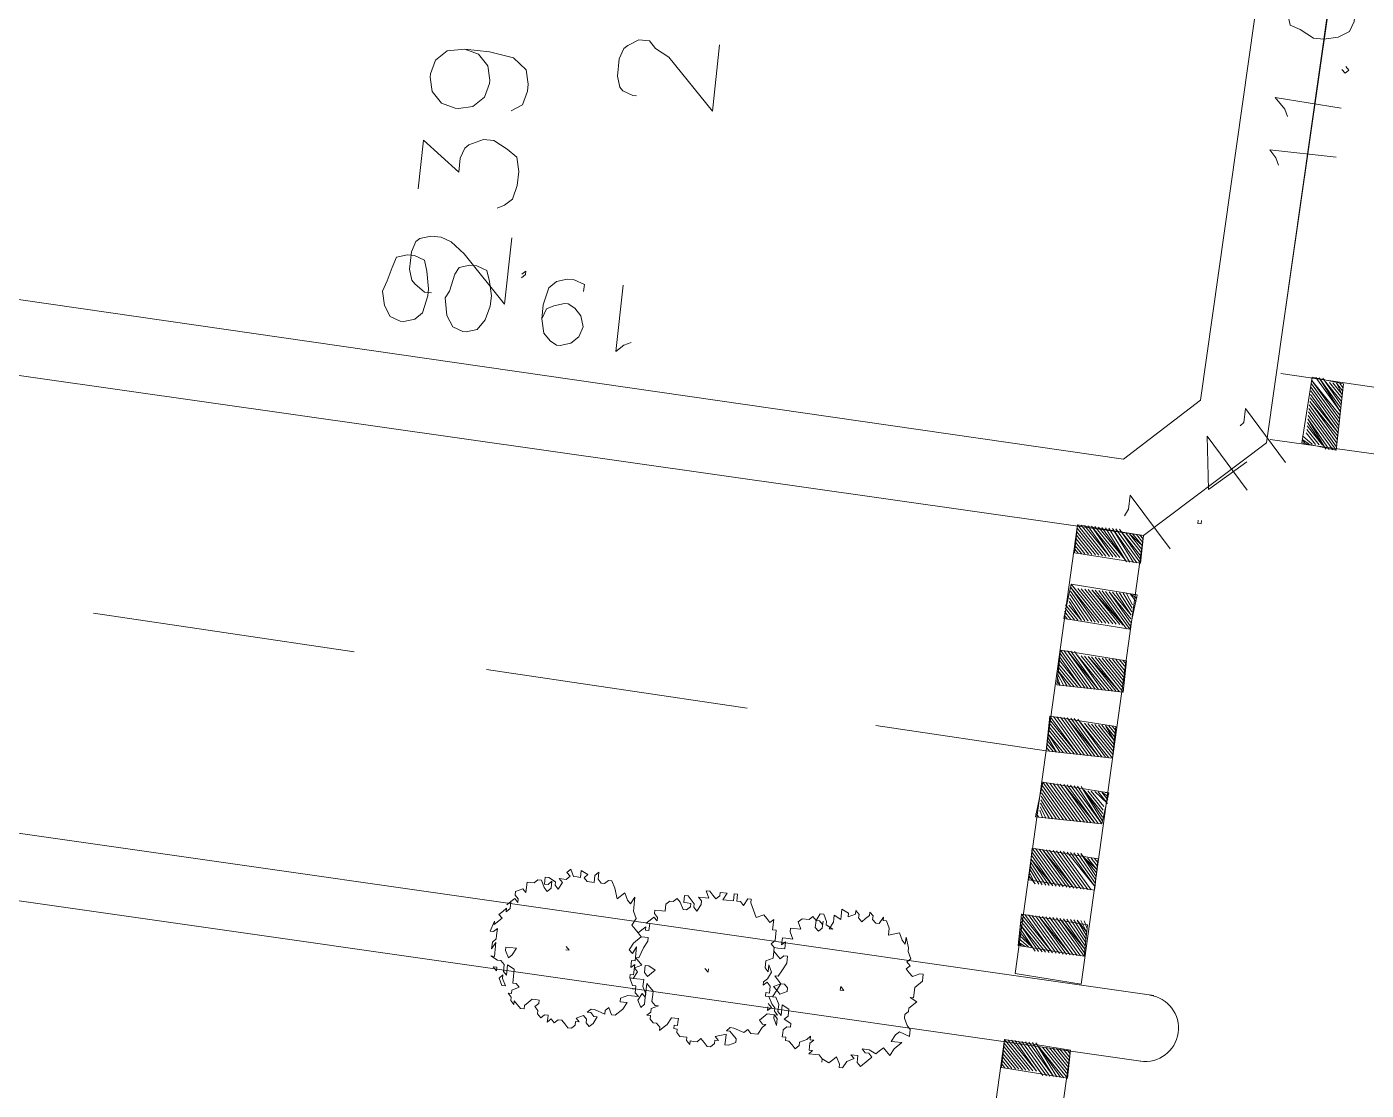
# Model space of a CAD drawing. Header units: metres. Extents: x -977055 to 805873, y -1033982 to 242021.
# Drawn here: x 2616.5 to 2636.78, y 947.31 to 963.42 of the extents above; entities that cross this region are included whole.
import ezdxf

# ---------------------------------------------------------------- set-up
doc = ezdxf.new("R2010")
doc.units = ezdxf.units.M
for name, color, linetype in [('PDF_acera', 7, 'Continuous'), ('PDF_areas por lote', 7, 'Continuous'), ('PDF_COTAS', 7, 'Continuous'), ('PDF_COTAS CONJUNTO', 7, 'Continuous'), ('PDF_linea de centro', 7, 'Continuous'), ('PDF_LOTES', 7, 'Continuous'), ('PDF_No. lotes', 7, 'Continuous'), ('PDF_PASO DE CEBRA', 7, 'Continuous'), ('PDF_PLANTAS', 7, 'Continuous')]:
    doc.layers.add(name, color=color, linetype=linetype)

# ---------------------------------------------------------------- blocks, each defined once
blk = doc.blocks.new('CALLE')
at = {"layer": 'PDF_acera', "lineweight": 9}
blk.add_lwpolyline([(10.499328, -142.926336), (22.522752, -174.551328), (21.464352, -176.033088), (-60.836832, -173.238912), (-62.106912, -171.88416), (-61.048512, -140.7672), (-59.69376, -139.49712), (8.975232, -141.8256)], close=True, dxfattribs=at)
for points in [[(-67.271904, -139.624128), (-68.414976, -172.561536)], [(-67.610592, -172.603872), (-66.46752, -139.666464)]]:
    blk.add_lwpolyline(points, dxfattribs=at)
blk.add_arc((-68.012784, -172.540368), 0.402192, 178.0499567, 358.0499213, dxfattribs=at)
at = {"layer": 'PDF_areas por lote', "lineweight": 9}
for points in [[(-60.11712, -163.035936), (-60.11712, -162.951264), (-60.032448, -162.824256), (-59.990112, -162.78192), (-59.863104, -162.739584), (-59.651424, -162.739584), (-59.524416, -162.78192), (-59.48208, -162.824256), (-59.439744, -162.951264), (-59.439744, -163.078272), (-59.48208, -163.20528), (-59.609088, -163.374624), (-60.159456, -163.924992), (-59.355072, -163.924992)], [(-58.889376, -162.739584), (-58.296672, -162.739584), (-58.63536, -163.20528), (-58.466016, -163.20528), (-58.339008, -163.247616), (-58.296672, -163.289952), (-58.212, -163.459296), (-58.212, -163.586304), (-58.296672, -163.755648), (-58.381344, -163.882656), (-58.550688, -163.924992), (-58.720032, -163.924992), (-58.889376, -163.882656), (-58.974048, -163.797984), (-59.016384, -163.713312)], [(-57.1536, -163.120608), (-57.195936, -163.289952), (-57.322944, -163.41696), (-57.492288, -163.459296), (-57.534624, -163.459296), (-57.703968, -163.41696), (-57.830976, -163.289952), (-57.873312, -163.120608), (-57.873312, -163.078272), (-57.830976, -162.908928), (-57.703968, -162.78192), (-57.534624, -162.739584), (-57.492288, -162.739584), (-57.322944, -162.78192), (-57.195936, -162.908928), (-57.1536, -163.120608), (-57.1536, -163.41696), (-57.195936, -163.713312), (-57.322944, -163.882656), (-57.492288, -163.924992), (-57.57696, -163.924992), (-57.746304, -163.882656), (-57.830976, -163.755648)]]:
    blk.add_lwpolyline(points, dxfattribs=at)
at = {"layer": 'PDF_COTAS', "lineweight": 9}
for points in [[(-60.498144, -162.739584), (-60.455808, -162.866592), (-60.371136, -162.951264), (-60.159456, -162.9936), (-60.074784, -162.9936), (-59.863104, -162.951264), (-59.736096, -162.908928), (-59.69376, -162.78192), (-59.69376, -162.697248), (-59.736096, -162.57024), (-59.863104, -162.527904), (-60.032448, -162.485568), (-60.159456, -162.443232), (-60.3288, -162.485568), (-60.455808, -162.57024), (-60.498144, -162.697248)], [(-60.54048, -163.501632), (-60.498144, -163.62864), (-60.371136, -163.713312), (-60.201792, -163.755648), (-60.074784, -163.755648), (-59.90544, -163.713312), (-59.778432, -163.670976), (-59.736096, -163.543968), (-59.736096, -163.459296), (-59.778432, -163.332288), (-59.863104, -163.289952), (-60.074784, -163.247616), (-60.159456, -163.20528), (-60.371136, -163.247616), (-60.498144, -163.332288), (-60.54048, -163.459296)], [(-55.67184, -172.94256), (-55.798848, -172.984896), (-55.841184, -173.111904), (-55.925856, -173.281248), (-55.925856, -173.408256), (-55.88352, -173.5776), (-55.798848, -173.704608), (-55.67184, -173.746944), (-55.629504, -173.746944), (-55.502496, -173.704608), (-55.417824, -173.619936), (-55.375488, -173.408256), (-55.375488, -173.281248), (-55.417824, -173.111904), (-55.46016, -172.984896), (-55.587168, -172.94256)]]:
    blk.add_lwpolyline(points, close=True, dxfattribs=at)
for points in [[(-59.820768, -164.094336), (-59.778432, -164.136672), (-59.736096, -164.136672), (-59.778432, -164.094336)], [(-60.286464, -164.390688), (-60.159456, -164.433024), (-60.11712, -164.517696), (-60.074784, -164.644704), (-60.074784, -164.68704), (-60.11712, -164.771712), (-60.201792, -164.856384), (-60.3288, -164.89872), (-60.455808, -164.856384), (-60.54048, -164.771712), (-60.582816, -164.644704), (-60.582816, -164.602368), (-60.54048, -164.517696), (-60.455808, -164.433024), (-60.286464, -164.390688), (-60.11712, -164.390688), (-59.90544, -164.433024), (-59.820768, -164.517696), (-59.778432, -164.644704), (-59.778432, -164.729376), (-59.820768, -164.856384), (-59.90544, -164.856384)], [(-60.455808, -165.491424), (-60.498144, -165.406752), (-60.582816, -165.32208), (-59.778432, -165.32208)], [(-61.895232, -171.630144), (-61.81056, -171.67248), (-61.641216, -171.67248), (-62.23392, -172.222848)], [(-61.852896, -172.5192), (-61.895232, -172.5192), (-61.895232, -172.561536), (-61.852896, -172.561536)], [(-61.429536, -173.069568), (-60.836832, -172.5192), (-61.471872, -172.603872), (-61.090848, -173.027232)], [(-60.667488, -172.900224), (-60.625152, -172.94256), (-60.455808, -172.94256), (-61.048512, -173.492928)], [(-57.492288, -173.027232), (-57.407616, -172.984896), (-57.322944, -172.900224), (-57.322944, -173.704608)], [(-56.899584, -173.069568), (-56.814912, -173.027232), (-56.687904, -172.900224), (-56.73024, -173.704608)], [(-56.264544, -173.662272), (-56.30688, -173.704608), (-56.264544, -173.746944), (-56.222208, -173.704608)]]:
    blk.add_lwpolyline(points, dxfattribs=at)
at = {"layer": 'PDF_COTAS CONJUNTO', "lineweight": 9}
blk.add_lwpolyline([(-59.609088, -173.281248), (-42.844032, -173.873952)], dxfattribs=at)
at = {"layer": 'PDF_linea de centro', "lineweight": 9}
for points in [[(-64.520064, -162.57024), (-64.393056, -159.39504)], [(-64.689408, -167.354208), (-64.5624, -164.179008)], [(-64.816416, -170.995104), (-64.731744, -168.92064)]]:
    blk.add_lwpolyline(points, dxfattribs=at)
at = {"layer": 'PDF_LOTES', "lineweight": 20}
blk.add_lwpolyline([(-60.413472, -172.392192), (-51.64992, -172.688544), (-51.099552, -156.685536), (-60.667488, -156.346848), (-61.217856, -171.545472)], close=True, dxfattribs=at)
at = {"layer": 'PDF_No. lotes', "lineweight": 20}
blk.add_lwpolyline([(-57.492288, -165.237408), (-57.492288, -165.195072), (-57.449952, -165.068064), (-57.407616, -165.025728), (-57.280608, -164.983392), (-57.068928, -164.983392), (-56.94192, -165.025728), (-56.899584, -165.068064), (-56.814912, -165.195072), (-56.814912, -165.32208), (-56.899584, -165.406752), (-56.984256, -165.576096), (-57.57696, -166.1688), (-56.772576, -166.1688)], dxfattribs=at)
at = {"layer": 'PDF_PASO DE CEBRA', "lineweight": 9}
for points in [[(-73.833984, -171.503136), (-68.37264, -171.67248), (-68.330304, -170.868096), (-73.791648, -170.698752), (-73.833984, -171.503136), (-73.791648, -170.698752)], [(-68.668992, -170.868096), (-68.668992, -170.868096)], [(-68.668992, -170.910432), (-68.626656, -170.868096)], [(-68.668992, -170.952768), (-68.58432, -170.868096)], [(-68.668992, -170.995104), (-68.541984, -170.868096)], [(-68.668992, -171.03744), (-68.499648, -170.868096), (-68.668992, -171.03744)], [(-68.668992, -171.079776), (-68.457312, -170.868096)], [(-68.668992, -171.122112), (-68.414976, -170.868096)], [(-68.668992, -171.164448), (-68.37264, -170.868096)], [(-68.668992, -171.206784), (-68.330304, -170.868096)], [(-68.668992, -171.333792), (-68.330304, -171.03744), (-68.711328, -171.376128)], [(-68.668992, -171.24912), (-68.330304, -170.910432)], [(-68.330304, -170.952768), (-68.668992, -171.291456), (-68.330304, -170.995104)], [(-67.568256, -171.714816), (-62.106912, -171.88416), (-62.064576, -171.079776), (-67.52592, -170.910432), (-67.568256, -171.714816), (-67.52592, -170.910432)], [(-67.229568, -171.122112), (-66.975552, -170.910432)], [(-67.229568, -171.164448), (-66.933216, -170.910432), (-67.229568, -171.206784)], [(-67.229568, -171.24912), (-66.89088, -170.910432)], [(-67.229568, -171.291456), (-66.848544, -170.910432)], [(-66.806208, -170.910432), (-67.229568, -171.333792), (-66.806208, -170.952768)], [(-67.229568, -171.376128), (-66.806208, -170.995104)], [(-67.229568, -171.418464), (-66.806208, -171.03744)], [(-67.187232, -170.910432), (-67.187232, -170.910432)], [(-67.187232, -170.952768), (-67.144896, -170.910432), (-67.187232, -170.995104)], [(-67.187232, -171.03744), (-67.10256, -170.910432)], [(-67.060224, -170.910432), (-67.187232, -171.079776), (-67.017888, -170.910432)], [(-66.340512, -170.952768), (-66.425184, -171.03744), (-66.298176, -170.952768)], [(-66.425184, -171.079776), (-66.25584, -170.952768)], [(-66.425184, -171.122112), (-66.213504, -170.952768)], [(-66.425184, -171.164448), (-66.171168, -170.952768)], [(-66.425184, -171.206784), (-66.128832, -170.952768), (-66.425184, -171.24912), (-66.086496, -170.952768)], [(-66.425184, -171.291456), (-66.04416, -170.952768)], [(-66.425184, -171.333792), (-66.001824, -170.952768)], [(-66.425184, -171.376128), (-66.001824, -170.995104)], [(-66.425184, -171.418464), (-66.001824, -171.03744)], [(-66.382848, -170.952768), (-66.382848, -170.995104)], [(-65.6208, -170.952768), (-65.6208, -170.952768)], [(-65.6208, -170.995104), (-65.578464, -170.952768)], [(-65.6208, -171.03744), (-65.536128, -170.995104)], [(-65.6208, -171.079776), (-65.493792, -170.995104)], [(-65.6208, -171.122112), (-65.451456, -170.995104)], [(-65.6208, -171.164448), (-65.40912, -170.995104)], [(-65.6208, -171.206784), (-65.366784, -170.995104), (-65.6208, -171.206784)], [(-65.6208, -171.24912), (-65.324448, -170.995104)], [(-65.6208, -171.291456), (-65.282112, -170.995104)], [(-65.6208, -171.333792), (-65.239776, -170.995104)], [(-65.6208, -171.376128), (-65.19744, -170.995104)], [(-65.6208, -171.418464), (-65.19744, -171.03744), (-65.6208, -171.418464)], [(-64.816416, -170.995104), (-64.816416, -170.995104)], [(-64.816416, -171.03744), (-64.77408, -170.995104)], [(-64.816416, -171.079776), (-64.731744, -170.995104)], [(-64.689408, -170.995104), (-64.816416, -171.122112), (-64.647072, -170.995104)], [(-64.816416, -171.164448), (-64.604736, -170.995104), (-64.816416, -171.206784)], [(-64.816416, -171.24912), (-64.5624, -170.995104)], [(-64.816416, -171.291456), (-64.520064, -170.995104)], [(-64.816416, -171.333792), (-64.477728, -170.995104)], [(-64.435392, -170.995104), (-64.816416, -171.376128), (-64.393056, -170.995104)], [(-64.816416, -171.418464), (-64.393056, -171.03744)], [(-64.012032, -171.03744), (-64.012032, -171.03744)], [(-63.969696, -171.03744), (-64.012032, -171.079776), (-63.92736, -171.03744)], [(-64.012032, -171.122112), (-63.885024, -171.03744)], [(-64.012032, -171.164448), (-63.842688, -171.03744), (-64.012032, -171.206784)], [(-64.012032, -171.24912), (-63.800352, -171.03744)], [(-64.012032, -171.291456), (-63.758016, -171.03744)], [(-63.71568, -171.03744), (-64.012032, -171.333792), (-63.673344, -171.03744)], [(-64.012032, -171.376128), (-63.631008, -171.03744)], [(-64.012032, -171.418464), (-63.588672, -171.03744)], [(-63.207648, -171.03744), (-63.207648, -171.03744)], [(-63.207648, -171.079776), (-63.165312, -171.03744)], [(-63.207648, -171.122112), (-63.122976, -171.03744)], [(-63.207648, -171.164448), (-63.08064, -171.03744)], [(-63.207648, -171.206784), (-63.038304, -171.03744)], [(-68.711328, -171.418464), (-68.330304, -171.079776)], [(-68.711328, -171.4608), (-68.330304, -171.122112)], [(-68.330304, -171.164448), (-68.711328, -171.503136), (-68.330304, -171.206784)], [(-67.229568, -171.4608), (-66.806208, -171.079776)], [(-67.229568, -171.503136), (-66.806208, -171.122112), (-67.229568, -171.545472), (-66.806208, -171.164448)], [(-67.229568, -171.587808), (-66.806208, -171.206784)], [(-66.425184, -171.4608), (-66.001824, -171.079776), (-66.425184, -171.503136), (-66.001824, -171.122112)], [(-66.425184, -171.545472), (-66.001824, -171.164448)], [(-66.425184, -171.587808), (-66.001824, -171.206784)], [(-65.6208, -171.4608), (-65.19744, -171.079776)], [(-65.6208, -171.503136), (-65.19744, -171.122112)], [(-65.6208, -171.545472), (-65.19744, -171.164448)], [(-65.6208, -171.587808), (-65.19744, -171.206784)], [(-64.816416, -171.4608), (-64.393056, -171.079776)], [(-64.816416, -171.503136), (-64.393056, -171.122112)], [(-64.816416, -171.545472), (-64.393056, -171.164448)], [(-64.816416, -171.587808), (-64.393056, -171.206784), (-64.816416, -171.630144), (-64.393056, -171.24912)], [(-64.012032, -171.4608), (-63.588672, -171.079776)], [(-64.012032, -171.503136), (-63.588672, -171.122112), (-64.012032, -171.545472), (-63.588672, -171.164448)], [(-64.012032, -171.587808), (-63.588672, -171.206784)], [(-63.038304, -171.079776), (-63.207648, -171.24912), (-62.995968, -171.079776)], [(-63.207648, -171.291456), (-62.953632, -171.079776)], [(-63.207648, -171.333792), (-62.911296, -171.079776)], [(-63.207648, -171.376128), (-62.86896, -171.079776)], [(-63.207648, -171.418464), (-62.826624, -171.079776), (-63.207648, -171.4608)], [(-62.784288, -171.079776), (-63.207648, -171.503136), (-62.826624, -171.122112)], [(-63.207648, -171.545472), (-62.826624, -171.164448)], [(-63.207648, -171.587808), (-62.826624, -171.206784)], [(-62.403264, -171.079776), (-62.403264, -171.079776)], [(-62.403264, -171.122112), (-62.360928, -171.079776)], [(-62.403264, -171.164448), (-62.318592, -171.079776)], [(-62.403264, -171.206784), (-62.276256, -171.079776)], [(-62.403264, -171.24912), (-62.23392, -171.079776), (-62.403264, -171.24912)], [(-62.403264, -171.291456), (-62.191584, -171.079776)], [(-62.403264, -171.333792), (-62.149248, -171.079776)], [(-62.403264, -171.376128), (-62.106912, -171.079776)], [(-62.403264, -171.418464), (-62.064576, -171.079776)], [(-62.403264, -171.4608), (-62.064576, -171.122112)], [(-62.064576, -171.164448), (-62.403264, -171.503136), (-62.064576, -171.206784)], [(-68.711328, -171.545472), (-68.330304, -171.24912), (-68.711328, -171.587808)], [(-68.711328, -171.630144), (-68.37264, -171.291456)], [(-68.711328, -171.67248), (-68.37264, -171.333792)], [(-68.668992, -171.67248), (-68.37264, -171.376128)], [(-67.229568, -171.630144), (-66.806208, -171.24912)], [(-67.229568, -171.67248), (-66.806208, -171.291456)], [(-67.229568, -171.714816), (-66.806208, -171.333792)], [(-67.187232, -171.714816), (-66.806208, -171.376128), (-67.144896, -171.714816), (-66.806208, -171.418464)], [(-66.425184, -171.630144), (-66.001824, -171.24912)], [(-66.425184, -171.67248), (-66.001824, -171.291456)], [(-66.425184, -171.714816), (-66.001824, -171.333792), (-66.425184, -171.714816)], [(-66.001824, -171.376128), (-66.382848, -171.757152), (-66.001824, -171.418464)], [(-65.6208, -171.630144), (-65.19744, -171.24912), (-65.6208, -171.67248), (-65.19744, -171.291456)], [(-65.6208, -171.714816), (-65.19744, -171.333792)], [(-65.19744, -171.376128), (-65.6208, -171.757152), (-65.19744, -171.418464)], [(-64.816416, -171.67248), (-64.393056, -171.291456)], [(-64.816416, -171.714816), (-64.393056, -171.333792)], [(-64.816416, -171.757152), (-64.435392, -171.376128)], [(-64.012032, -171.630144), (-63.631008, -171.24912)], [(-64.012032, -171.67248), (-63.631008, -171.291456)], [(-64.012032, -171.714816), (-63.631008, -171.333792)], [(-64.012032, -171.757152), (-63.631008, -171.376128), (-64.012032, -171.799488), (-63.631008, -171.418464)], [(-63.207648, -171.630144), (-62.826624, -171.24912)], [(-63.207648, -171.67248), (-62.826624, -171.291456)], [(-63.207648, -171.714816), (-62.826624, -171.333792), (-63.207648, -171.757152), (-62.826624, -171.376128)], [(-62.064576, -171.376128), (-62.4456, -171.714816), (-62.064576, -171.418464)], [(-62.403264, -171.545472), (-62.064576, -171.24912), (-62.403264, -171.587808)], [(-62.403264, -171.630144), (-62.064576, -171.291456)], [(-62.403264, -171.67248), (-62.064576, -171.333792)], [(-68.626656, -171.67248), (-68.37264, -171.418464)], [(-68.58432, -171.67248), (-68.37264, -171.4608)], [(-68.541984, -171.67248), (-68.37264, -171.503136), (-68.541984, -171.67248)], [(-68.499648, -171.67248), (-68.37264, -171.545472)], [(-67.10256, -171.714816), (-66.806208, -171.4608)], [(-67.060224, -171.714816), (-66.806208, -171.503136)], [(-67.017888, -171.714816), (-66.806208, -171.545472)], [(-66.340512, -171.757152), (-66.001824, -171.4608)], [(-66.298176, -171.757152), (-66.001824, -171.503136)], [(-66.25584, -171.757152), (-66.001824, -171.545472), (-66.213504, -171.757152)], [(-65.578464, -171.757152), (-65.19744, -171.4608)], [(-65.536128, -171.757152), (-65.239776, -171.503136), (-65.493792, -171.757152)], [(-65.451456, -171.757152), (-65.239776, -171.545472)], [(-64.816416, -171.799488), (-64.435392, -171.418464), (-64.816416, -171.799488)], [(-64.77408, -171.799488), (-64.435392, -171.4608)], [(-64.731744, -171.799488), (-64.435392, -171.503136)], [(-64.689408, -171.799488), (-64.435392, -171.545472)], [(-64.012032, -171.841824), (-63.631008, -171.4608)], [(-63.969696, -171.841824), (-63.631008, -171.503136)], [(-63.92736, -171.841824), (-63.631008, -171.545472)], [(-63.249984, -171.799488), (-62.826624, -171.418464)], [(-63.249984, -171.841824), (-62.826624, -171.4608)], [(-63.207648, -171.841824), (-62.826624, -171.503136)], [(-63.165312, -171.841824), (-62.826624, -171.545472), (-63.122976, -171.841824)], [(-62.4456, -171.757152), (-62.064576, -171.4608)], [(-62.4456, -171.799488), (-62.064576, -171.503136), (-62.4456, -171.841824)], [(-62.4456, -171.88416), (-62.064576, -171.545472)], [(-68.457312, -171.67248), (-68.37264, -171.587808)], [(-68.414976, -171.67248), (-68.37264, -171.630144)], [(-68.37264, -171.67248), (-68.37264, -171.67248)], [(-66.975552, -171.714816), (-66.806208, -171.587808), (-66.933216, -171.714816), (-66.806208, -171.630144)], [(-66.89088, -171.714816), (-66.806208, -171.67248)], [(-66.04416, -171.587808), (-66.171168, -171.757152), (-66.04416, -171.630144)], [(-66.128832, -171.757152), (-66.04416, -171.67248)], [(-65.40912, -171.757152), (-65.239776, -171.587808)], [(-65.239776, -171.630144), (-65.366784, -171.799488), (-65.239776, -171.67248)], [(-64.647072, -171.799488), (-64.435392, -171.587808)], [(-64.435392, -171.630144), (-64.604736, -171.799488), (-64.435392, -171.67248), (-64.5624, -171.799488)], [(-63.885024, -171.841824), (-63.631008, -171.587808)], [(-63.842688, -171.841824), (-63.631008, -171.630144), (-63.842688, -171.841824)], [(-63.800352, -171.841824), (-63.631008, -171.67248)], [(-62.826624, -171.587808), (-63.08064, -171.841824), (-62.826624, -171.630144)], [(-63.038304, -171.841824), (-62.826624, -171.67248)], [(-62.403264, -171.88416), (-62.064576, -171.587808)], [(-62.360928, -171.88416), (-62.106912, -171.630144)], [(-62.318592, -171.88416), (-62.106912, -171.67248)], [(-66.848544, -171.714816), (-66.848544, -171.714816)], [(-66.086496, -171.757152), (-66.04416, -171.714816)], [(-66.04416, -171.757152), (-66.04416, -171.757152)], [(-65.324448, -171.799488), (-65.239776, -171.714816), (-65.282112, -171.799488)], [(-65.239776, -171.799488), (-65.239776, -171.757152)], [(-64.520064, -171.799488), (-64.435392, -171.714816)], [(-64.477728, -171.799488), (-64.435392, -171.757152)], [(-64.435392, -171.799488), (-64.435392, -171.799488)], [(-63.758016, -171.841824), (-63.631008, -171.714816)], [(-63.71568, -171.841824), (-63.631008, -171.757152)], [(-63.673344, -171.841824), (-63.631008, -171.799488)], [(-63.631008, -171.841824), (-63.631008, -171.841824)], [(-62.995968, -171.841824), (-62.826624, -171.714816)], [(-62.953632, -171.841824), (-62.826624, -171.757152)], [(-62.911296, -171.88416), (-62.826624, -171.799488), (-62.86896, -171.88416)], [(-62.826624, -171.88416), (-62.826624, -171.841824)], [(-62.276256, -171.88416), (-62.106912, -171.714816), (-62.23392, -171.88416), (-62.106912, -171.757152)], [(-62.191584, -171.88416), (-62.106912, -171.799488)], [(-62.149248, -171.88416), (-62.106912, -171.841824)], [(-62.106912, -171.88416), (-62.106912, -171.88416)], [(-60.96384, -178.8696), (-60.794496, -173.281248)], [(-60.201792, -178.911936), (-59.990112, -173.323584)], [(-60.836832, -173.958624), (-60.498144, -173.704608), (-60.836832, -174.00096)], [(-60.836832, -174.043296), (-60.455808, -173.704608)], [(-60.836832, -174.085632), (-60.413472, -173.704608)], [(-60.794496, -173.662272), (-60.794496, -173.662272)], [(-60.794496, -173.704608), (-60.75216, -173.662272), (-60.794496, -173.746944)], [(-60.794496, -173.78928), (-60.709824, -173.662272)], [(-60.794496, -173.831616), (-60.667488, -173.704608)], [(-60.794496, -173.873952), (-60.625152, -173.704608)], [(-60.582816, -173.704608), (-60.794496, -173.916288), (-60.54048, -173.704608)], [(-60.794496, -174.085632), (-60.371136, -173.704608)], [(-60.75216, -174.085632), (-60.3288, -173.704608)], [(-60.709824, -174.085632), (-60.286464, -173.704608), (-60.667488, -174.085632)], [(-60.244128, -173.704608), (-60.625152, -174.085632), (-60.201792, -173.704608)], [(-60.582816, -174.085632), (-60.159456, -173.704608)], [(-60.54048, -174.085632), (-60.11712, -173.704608)], [(-60.498144, -174.085632), (-60.074784, -173.704608)], [(-60.455808, -174.085632), (-60.032448, -173.704608), (-60.413472, -174.085632)], [(-59.990112, -173.746944), (-60.371136, -174.085632), (-59.990112, -173.78928), (-60.3288, -174.085632)], [(-60.286464, -174.085632), (-59.990112, -173.831616)], [(-60.244128, -174.085632), (-60.032448, -173.873952)], [(-60.201792, -174.085632), (-60.032448, -173.916288)], [(-60.032448, -173.958624), (-60.159456, -174.085632), (-60.032448, -174.00096), (-60.11712, -174.085632)], [(-60.074784, -174.085632), (-60.032448, -174.043296)], [(-60.032448, -174.085632), (-60.032448, -174.085632)]]:
    blk.add_lwpolyline(points, dxfattribs=at)
for points in [[(-68.668992, -170.868096), (-68.330304, -170.868096), (-68.37264, -171.67248), (-68.711328, -171.67248)], [(-67.187232, -170.910432), (-66.806208, -170.910432), (-66.848544, -171.714816), (-67.229568, -171.714816)], [(-66.382848, -170.952768), (-66.001824, -170.952768), (-66.04416, -171.757152), (-66.425184, -171.757152)], [(-65.6208, -170.952768), (-65.19744, -170.995104), (-65.239776, -171.799488), (-65.6208, -171.757152)], [(-64.816416, -170.995104), (-64.393056, -170.995104), (-64.435392, -171.799488), (-64.816416, -171.799488)], [(-64.012032, -171.03744), (-63.588672, -171.03744), (-63.631008, -171.841824), (-64.012032, -171.841824)], [(-63.207648, -171.03744), (-62.784288, -171.079776), (-62.826624, -171.88416), (-63.249984, -171.841824)], [(-62.403264, -171.079776), (-62.064576, -171.079776), (-62.106912, -171.88416), (-62.4456, -171.88416)], [(-60.836832, -174.085632), (-60.032448, -174.085632), (-59.990112, -173.704608), (-60.794496, -173.662272)]]:
    blk.add_lwpolyline(points, close=True, dxfattribs=at)
at = {"layer": 'PDF_PLANTAS', "lineweight": 9}
for points in [[(-66.89088, -165.787776), (-66.848544, -165.787776), (-66.89088, -165.74544), (-66.975552, -165.74544), (-66.975552, -165.660768), (-66.933216, -165.618432), (-66.89088, -165.660768), (-66.848544, -165.576096), (-66.933216, -165.576096), (-66.933216, -165.53376), (-66.933216, -165.491424), (-66.848544, -165.449088), (-66.89088, -165.406752), (-66.933216, -165.449088), (-66.975552, -165.406752), (-66.975552, -165.32208), (-67.017888, -165.364416), (-67.10256, -165.32208), (-67.060224, -165.279744), (-67.017888, -165.279744), (-66.975552, -165.195072), (-66.975552, -165.152736), (-67.017888, -165.152736), (-67.060224, -165.152736), (-67.060224, -165.195072), (-67.017888, -165.237408), (-67.10256, -165.237408), (-67.144896, -165.195072), (-67.10256, -165.152736), (-67.017888, -165.1104), (-67.017888, -165.068064), (-67.060224, -165.025728), (-67.060224, -164.983392), (-67.060224, -164.941056), (-67.187232, -164.941056), (-67.144896, -164.89872), (-67.187232, -164.814048), (-67.229568, -164.814048), (-67.271904, -164.856384), (-67.31424, -164.856384), (-67.271904, -164.814048), (-67.31424, -164.771712), (-67.356576, -164.729376), (-67.31424, -164.771712), (-67.398912, -164.771712), (-67.441248, -164.729376), (-67.398912, -164.729376), (-67.441248, -164.68704), (-67.483584, -164.644704), (-67.52592, -164.68704), (-67.610592, -164.602368), (-67.568256, -164.602368), (-67.695264, -164.560032), (-67.695264, -164.602368), (-67.652928, -164.644704), (-67.7376, -164.644704), (-67.779936, -164.644704), (-67.822272, -164.602368), (-67.906944, -164.602368), (-67.822272, -164.644704), (-67.864608, -164.644704), (-67.991616, -164.644704), (-67.991616, -164.602368), (-68.033952, -164.68704), (-68.033952, -164.729376), (-68.076288, -164.771712), (-68.16096, -164.771712), (-68.203296, -164.814048), (-68.076288, -164.814048), (-68.118624, -164.89872), (-68.203296, -164.89872), (-68.287968, -164.89872), (-68.287968, -164.941056), (-68.330304, -164.983392), (-68.37264, -164.89872), (-68.414976, -164.89872), (-68.414976, -164.856384), (-68.457312, -164.89872), (-68.499648, -164.89872), (-68.541984, -164.941056), (-68.499648, -164.941056), (-68.541984, -164.983392), (-68.58432, -165.025728), (-68.58432, -165.068064), (-68.541984, -165.068064), (-68.499648, -165.1104), (-68.457312, -165.152736), (-68.457312, -165.195072), (-68.457312, -165.237408), (-68.499648, -165.237408), (-68.541984, -165.195072), (-68.58432, -165.237408), (-68.626656, -165.237408), (-68.668992, -165.279744), (-68.626656, -165.32208), (-68.626656, -165.364416), (-68.668992, -165.364416), (-68.711328, -165.364416), (-68.668992, -165.406752), (-68.711328, -165.449088), (-68.668992, -165.491424), (-68.668992, -165.53376), (-68.711328, -165.576096), (-68.753664, -165.618432), (-68.753664, -165.660768), (-68.711328, -165.703104), (-68.668992, -165.703104), (-68.668992, -165.74544), (-68.626656, -165.703104), (-68.58432, -165.787776), (-68.626656, -165.830112), (-68.668992, -165.830112), (-68.711328, -165.872448), (-68.668992, -165.914784), (-68.58432, -165.95712), (-68.58432, -165.914784), (-68.541984, -165.872448), (-68.541984, -165.830112), (-68.499648, -165.872448), (-68.499648, -165.914784), (-68.541984, -166.041792), (-68.499648, -166.041792), (-68.457312, -166.084128), (-68.541984, -166.126464), (-68.541984, -166.1688), (-68.457312, -166.253472), (-68.37264, -166.295808), (-68.37264, -166.253472), (-68.37264, -166.211136), (-68.330304, -166.211136), (-68.287968, -166.295808), (-68.287968, -166.422816), (-68.245632, -166.38048), (-68.16096, -166.38048), (-68.16096, -166.338144), (-68.076288, -166.295808), (-68.076288, -166.338144), (-67.991616, -166.38048), (-67.94928, -166.338144), (-67.906944, -166.422816), (-67.822272, -166.338144), (-67.822272, -166.38048), (-67.695264, -166.422816), (-67.610592, -166.465152), (-67.568256, -166.465152), (-67.568256, -166.422816), (-67.568256, -166.38048), (-67.52592, -166.338144), (-67.483584, -166.295808), (-67.441248, -166.253472), (-67.356576, -166.295808), (-67.271904, -166.253472), (-67.229568, -166.253472), (-67.10256, -166.253472), (-67.187232, -166.211136), (-67.144896, -166.1688), (-67.060224, -166.126464), (-67.144896, -166.041792), (-67.017888, -165.999456), (-66.933216, -165.95712), (-66.933216, -165.914784), (-66.975552, -165.872448), (-66.975552, -165.830112), (-66.933216, -165.787776)], [(-68.245632, -164.729376), (-68.330304, -164.771712), (-68.330304, -164.814048), (-68.245632, -164.771712), (-68.203296, -164.771712)], [(-68.118624, -164.644704), (-68.16096, -164.68704), (-68.118624, -164.68704)], [(-67.864608, -164.771712), (-67.906944, -164.771712), (-67.991616, -164.814048), (-67.94928, -164.856384), (-67.864608, -164.89872), (-67.864608, -164.814048)], [(-66.975552, -167.481216), (-66.933216, -167.481216), (-66.933216, -167.43888), (-67.017888, -167.43888), (-67.017888, -167.354208), (-67.017888, -167.311872), (-66.933216, -167.354208), (-66.933216, -167.269536), (-66.975552, -167.269536), (-67.017888, -167.2272), (-66.975552, -167.184864), (-66.933216, -167.142528), (-66.933216, -167.100192), (-67.017888, -167.142528), (-67.017888, -167.100192), (-67.017888, -167.01552), (-67.060224, -167.057856), (-67.10256, -167.057856), (-67.187232, -167.01552), (-67.144896, -166.973184), (-67.10256, -166.973184), (-67.017888, -166.888512), (-67.017888, -166.846176), (-67.10256, -166.846176), (-67.10256, -166.888512), (-67.10256, -166.930848), (-67.144896, -166.930848), (-67.187232, -166.888512), (-67.187232, -166.846176), (-67.10256, -166.80384), (-67.060224, -166.761504), (-67.10256, -166.719168), (-67.10256, -166.676832), (-67.144896, -166.634496), (-67.229568, -166.634496), (-67.229568, -166.59216), (-67.229568, -166.507488), (-67.271904, -166.507488), (-67.31424, -166.549824), (-67.356576, -166.549824), (-67.31424, -166.507488), (-67.356576, -166.465152), (-67.398912, -166.422816), (-67.398912, -166.465152), (-67.483584, -166.465152), (-67.483584, -166.422816), (-67.441248, -166.422816), (-67.483584, -166.38048), (-67.52592, -166.338144), (-67.568256, -166.38048), (-67.652928, -166.295808), (-67.7376, -166.253472), (-67.779936, -166.295808), (-67.695264, -166.338144), (-67.779936, -166.338144), (-67.864608, -166.338144), (-67.864608, -166.295808), (-67.94928, -166.295808), (-67.906944, -166.338144), (-68.033952, -166.338144), (-68.033952, -166.295808), (-68.076288, -166.295808), (-68.076288, -166.38048), (-68.076288, -166.465152), (-68.16096, -166.465152), (-68.245632, -166.507488), (-68.287968, -166.507488), (-68.118624, -166.507488), (-68.203296, -166.59216), (-68.245632, -166.59216), (-68.330304, -166.59216), (-68.37264, -166.634496), (-68.37264, -166.676832), (-68.414976, -166.59216), (-68.457312, -166.59216), (-68.499648, -166.549824), (-68.499648, -166.59216), (-68.541984, -166.59216), (-68.58432, -166.634496), (-68.58432, -166.676832), (-68.626656, -166.719168), (-68.668992, -166.719168), (-68.626656, -166.761504), (-68.58432, -166.80384), (-68.499648, -166.846176), (-68.499648, -166.888512), (-68.499648, -166.930848), (-68.541984, -166.930848), (-68.58432, -166.930848), (-68.58432, -166.888512), (-68.626656, -166.888512), (-68.626656, -166.930848), (-68.668992, -166.930848), (-68.711328, -166.973184), (-68.711328, -167.01552), (-68.711328, -167.057856), (-68.753664, -167.057856), (-68.796, -167.100192), (-68.753664, -167.100192), (-68.753664, -167.142528), (-68.753664, -167.184864), (-68.711328, -167.2272), (-68.753664, -167.269536), (-68.796, -167.311872), (-68.796, -167.354208), (-68.753664, -167.396544), (-68.711328, -167.396544), (-68.711328, -167.43888), (-68.668992, -167.396544), (-68.626656, -167.523552), (-68.668992, -167.523552), (-68.753664, -167.523552), (-68.753664, -167.565888), (-68.711328, -167.65056), (-68.668992, -167.65056), (-68.626656, -167.608224), (-68.58432, -167.565888), (-68.58432, -167.523552), (-68.541984, -167.565888), (-68.541984, -167.608224), (-68.58432, -167.735232), (-68.541984, -167.777568), (-68.58432, -167.819904), (-68.58432, -167.904576), (-68.499648, -167.946912), (-68.457312, -167.989248), (-68.457312, -167.946912), (-68.414976, -167.904576), (-68.37264, -167.946912), (-68.330304, -167.989248), (-68.330304, -168.116256), (-68.287968, -168.07392), (-68.245632, -168.07392), (-68.203296, -168.031584), (-68.118624, -167.989248), (-68.118624, -168.031584), (-68.033952, -168.07392), (-67.991616, -168.031584), (-67.94928, -168.116256), (-67.864608, -168.031584), (-67.864608, -168.07392), (-67.779936, -168.116256), (-67.695264, -168.158592), (-67.610592, -168.158592), (-67.610592, -168.116256), (-67.652928, -168.07392), (-67.610592, -168.031584), (-67.568256, -167.989248), (-67.52592, -167.989248), (-67.483584, -167.946912), (-67.441248, -167.989248), (-67.31424, -167.989248), (-67.31424, -167.946912), (-67.187232, -167.946912), (-67.229568, -167.904576), (-67.187232, -167.86224), (-67.144896, -167.819904), (-67.187232, -167.735232), (-67.10256, -167.692896), (-67.017888, -167.65056), (-66.975552, -167.65056), (-66.975552, -167.608224), (-67.060224, -167.565888), (-67.017888, -167.523552), (-67.017888, -167.481216)], [(-68.330304, -166.422816), (-68.414976, -166.465152), (-68.37264, -166.507488), (-68.287968, -166.507488), (-68.245632, -166.465152)], [(-67.906944, -166.465152), (-67.991616, -166.465152), (-68.033952, -166.507488), (-67.991616, -166.549824), (-67.94928, -166.59216), (-67.906944, -166.507488)], [(-67.017888, -169.13232), (-66.975552, -169.089984), (-67.017888, -169.089984), (-67.060224, -169.047648), (-67.10256, -169.005312), (-67.060224, -168.962976), (-67.017888, -168.962976), (-66.975552, -168.92064), (-67.017888, -168.92064), (-67.060224, -168.835968), (-67.017888, -168.835968), (-66.975552, -168.751296), (-67.017888, -168.751296), (-67.060224, -168.751296), (-67.10256, -168.751296), (-67.060224, -168.666624), (-67.10256, -168.666624), (-67.144896, -168.666624), (-67.229568, -168.624288), (-67.229568, -168.666624), (-67.187232, -168.581952), (-67.144896, -168.581952), (-67.060224, -168.539616), (-67.060224, -168.49728), (-67.144896, -168.454944), (-67.144896, -168.49728), (-67.187232, -168.539616), (-67.144896, -168.539616), (-67.229568, -168.539616), (-67.271904, -168.49728), (-67.229568, -168.454944), (-67.144896, -168.454944), (-67.10256, -168.412608), (-67.144896, -168.370272), (-67.144896, -168.2856), (-67.187232, -168.243264), (-67.271904, -168.2856), (-67.271904, -168.200928), (-67.271904, -168.158592), (-67.31424, -168.158592), (-67.398912, -168.200928), (-67.398912, -168.116256), (-67.398912, -168.07392), (-67.483584, -168.07392), (-67.441248, -168.116256), (-67.52592, -168.116256), (-67.52592, -168.07392), (-67.52592, -168.031584), (-67.52592, -167.989248), (-67.568256, -167.989248), (-67.652928, -167.989248), (-67.695264, -167.904576), (-67.779936, -167.904576), (-67.822272, -167.946912), (-67.7376, -167.946912), (-67.822272, -167.989248), (-67.906944, -167.946912), (-67.94928, -167.904576), (-67.991616, -167.904576), (-67.94928, -167.946912), (-67.991616, -167.989248), (-68.076288, -167.989248), (-68.076288, -167.946912), (-68.118624, -167.946912), (-68.118624, -168.031584), (-68.118624, -168.07392), (-68.203296, -168.116256), (-68.287968, -168.116256), (-68.330304, -168.158592), (-68.203296, -168.158592), (-68.245632, -168.243264), (-68.330304, -168.243264), (-68.37264, -168.200928), (-68.414976, -168.2856), (-68.457312, -168.2856), (-68.457312, -168.243264), (-68.499648, -168.200928), (-68.541984, -168.200928), (-68.58432, -168.200928), (-68.58432, -168.243264), (-68.626656, -168.243264), (-68.626656, -168.2856), (-68.668992, -168.327936), (-68.711328, -168.370272), (-68.668992, -168.412608), (-68.626656, -168.412608), (-68.58432, -168.49728), (-68.541984, -168.539616), (-68.58432, -168.539616), (-68.58432, -168.581952), (-68.626656, -168.539616), (-68.668992, -168.539616), (-68.711328, -168.539616), (-68.711328, -168.581952), (-68.753664, -168.539616), (-68.753664, -168.624288), (-68.753664, -168.666624), (-68.796, -168.70896), (-68.838336, -168.70896), (-68.796, -168.70896), (-68.838336, -168.793632), (-68.796, -168.835968), (-68.753664, -168.878304), (-68.838336, -168.92064), (-68.880672, -168.92064), (-68.880672, -168.962976), (-68.796, -169.005312), (-68.753664, -169.089984), (-68.711328, -169.047648), (-68.711328, -169.13232), (-68.753664, -169.13232), (-68.796, -169.13232), (-68.838336, -169.174656), (-68.753664, -169.259328), (-68.711328, -169.301664), (-68.668992, -169.259328), (-68.668992, -169.216992), (-68.626656, -169.174656), (-68.626656, -169.259328), (-68.668992, -169.344), (-68.626656, -169.386336), (-68.58432, -169.428672), (-68.626656, -169.471008), (-68.668992, -169.513344), (-68.58432, -169.55568), (-68.499648, -169.640352), (-68.499648, -169.55568), (-68.499648, -169.513344), (-68.414976, -169.55568), (-68.37264, -169.598016), (-68.414976, -169.725024), (-68.330304, -169.725024), (-68.287968, -169.682688), (-68.203296, -169.640352), (-68.16096, -169.640352), (-68.118624, -169.682688), (-68.076288, -169.682688), (-67.991616, -169.76736), (-67.94928, -169.682688), (-67.94928, -169.725024), (-67.822272, -169.725024), (-67.7376, -169.809696), (-67.652928, -169.809696), (-67.652928, -169.76736), (-67.695264, -169.682688), (-67.652928, -169.640352), (-67.610592, -169.598016), (-67.568256, -169.640352), (-67.52592, -169.598016), (-67.483584, -169.640352), (-67.398912, -169.598016), (-67.356576, -169.598016), (-67.229568, -169.55568), (-67.31424, -169.55568), (-67.271904, -169.513344), (-67.187232, -169.471008), (-67.229568, -169.344), (-67.144896, -169.344), (-67.060224, -169.301664), (-67.060224, -169.259328), (-67.017888, -169.259328), (-67.10256, -169.216992), (-67.10256, -169.174656), (-67.060224, -169.13232)], [(-68.37264, -168.07392), (-68.457312, -168.116256), (-68.414976, -168.116256), (-68.37264, -168.116256), (-68.330304, -168.07392)], [(-67.94928, -168.116256), (-68.033952, -168.07392), (-68.076288, -168.116256), (-68.033952, -168.200928), (-67.991616, -168.200928), (-67.94928, -168.158592)], [(-67.906944, -168.835968), (-67.94928, -168.835968), (-67.94928, -168.878304)]]:
    blk.add_lwpolyline(points, close=True, dxfattribs=at)
for points in [[(-67.822272, -165.491424), (-67.822272, -165.53376), (-67.779936, -165.491424)], [(-68.203296, -166.338144), (-68.203296, -166.38048), (-68.16096, -166.38048), (-68.16096, -166.338144)], [(-67.864608, -167.184864), (-67.906944, -167.2272), (-67.864608, -167.2272)], [(-68.245632, -167.989248), (-68.287968, -167.989248), (-68.245632, -168.031584), (-68.203296, -167.989248)]]:
    blk.add_lwpolyline(points, dxfattribs=at)

msp = doc.modelspace()

# ---------------------------------------------------------------- block references
at = {"xscale": 1.255773352820658, "yscale": 1.255773352820658, "zscale": 1.255773352820658, "rotation": 83.85573648860341}
msp.add_blockref('CALLE', (2427.15058, 1056.36283, 1015.371), dxfattribs=at)

doc.saveas('drawing.dxf')
